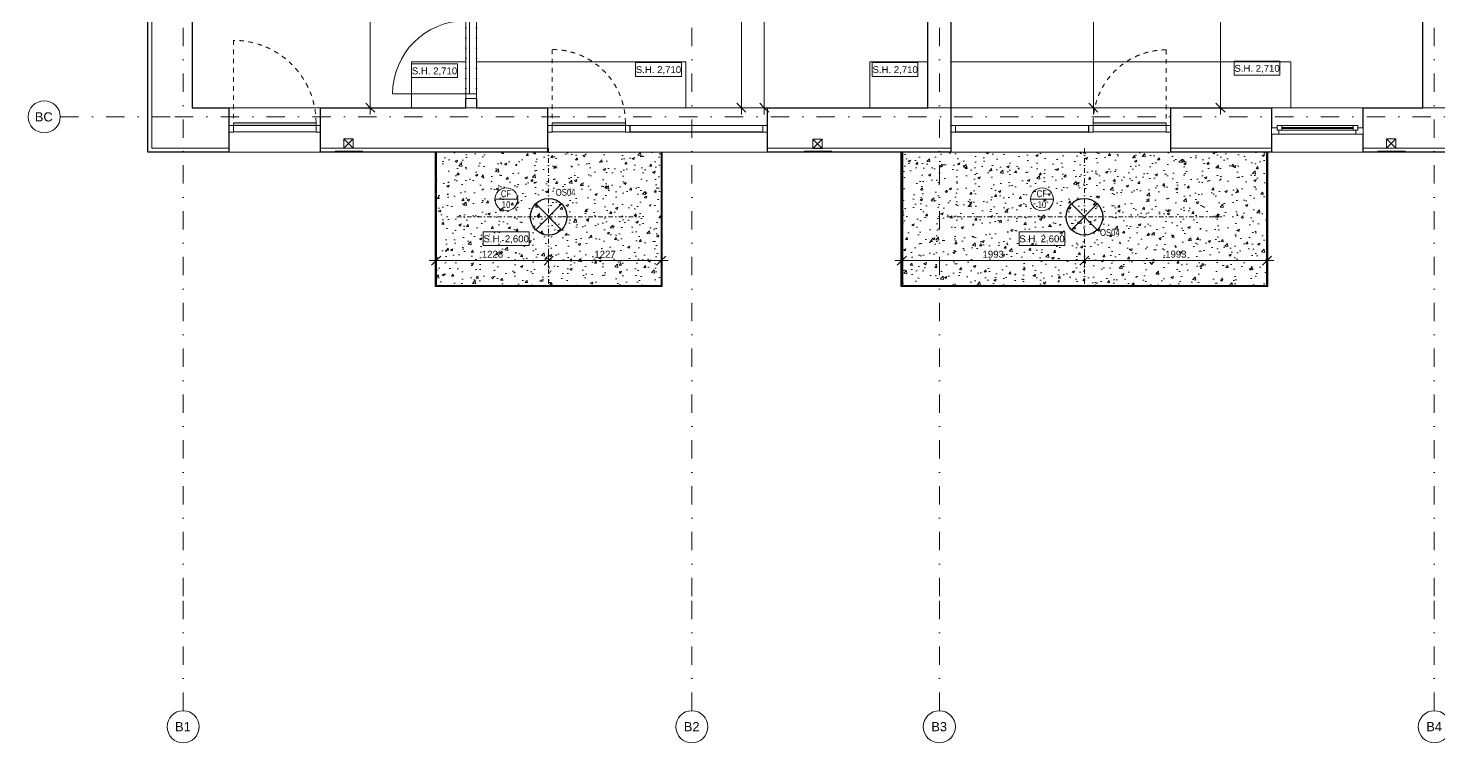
# Model space of a CAD drawing. Header units: millimetres. Extents: x -8169 to 42079, y -1655 to 57622.
# Drawn here: x -8169 to 7219, y 37123 to 44920 of the extents above; entities that cross this region are included whole.
import ezdxf

# ---------------------------------------------------------------- set-up
doc = ezdxf.new("R2010")
doc.units = ezdxf.units.MM
for name, pattern in [('ABMV_DashDot_2_2mm-S0_6mm', [110, 50, -30, 0, -30]), ('HA_Dash_2mm-S1mm', [100, 50, -50]), ('HA_DashDot_10mm-S3mm', [500, 200, -150, 0, -150]), ('HA_DashDot_2_2mm-S0_6mm', [110, 50, -30, 0, -30])]:
    doc.linetypes.add(name, pattern=pattern)
for name, color, linetype, lineweight in [('-UNDERLAY_A-GENM-____-OTLN', 9, 'Continuous', 9), ('-UNDERLAY_A-GLAZ-CWMG-OTLN', 9, 'Continuous', 5), ('A-____-____-DIMS', 9, 'Continuous', 5), ('A-____-____-DIMS-50', 9, 'Continuous', 5), ('A-CLNG-____-IDEN', 9, 'Continuous', 9), ('A-CLNG-____-OTLN', 9, 'Continuous', 9), ('A-CLNG-____-PATT', 9, 'Continuous', 9), ('A-DETL-____-OTLN', 9, 'Continuous', 25), ('A-DOOR-____-MCUT', 9, 'HA_DashDot_2_2mm-S0_6mm', 9), ('A-DOOR-____-OTLN', 9, 'Continuous', 9), ('A-DOOR-FRAM-OTLN', 9, 'Continuous', 9), ('A-FLOR-____-OTLN', 9, 'Continuous', 9), ('A-GLAZ-____-MCUT', 9, 'Continuous', 5), ('A-GLAZ-____-OTLN', 9, 'Continuous', 5), ('A-GLAZ-CURT-MCUT', 9, 'Continuous', 5), ('A-GLAZ-CURT-OTLN', 9, 'Continuous', 5), ('A-GLAZ-CWMG-MCUT', 9, 'Continuous', 5), ('A-GLAZ-CWMG-OTLN', 9, 'Continuous', 5), ('A-WALL-____-MCUT', 9, 'Continuous', 25), ('A-WALL-____-OTLN', 9, 'Continuous', 9), ('E-LITE-EQPM-IDEN', 9, 'Continuous', 9), ('E-LITE-EQPM-OTLN', 9, 'Continuous', 9), ('G-____-____-DIMS', 9, 'Continuous', 5), ('I-WALL-____-MCUT', 9, 'Continuous', 25), ('I-WALL-____-OTLN', 9, 'Continuous', 9), ('M-HVAC-DUCT-OTLN', 9, 'Continuous', 9), ('S-GRID-____-IDEN', 9, 'Continuous', 9), ('S-GRID-____-OTLN', 9, 'Continuous', 5)]:
    doc.layers.add(name, color=color, linetype=linetype, lineweight=lineweight)
doc.styles.add('Arial', font='arial.ttf', dxfattribs={"height": 100})
doc.styles.add('Arial_1', font='arial.ttf', dxfattribs={"height": 75})
doc.styles.add('Arial_2', font='arial.ttf', dxfattribs={"width": 0.8, "height": 75})
doc.dimstyles.new('Inner_Dimensions', dxfattribs={"dimscale": 304.8, "dimtxt": 76.519455, "dimasz": 0.328084, "dimexe": 0.246063, "dimexo": 0.0625, "dimgap": 0.032808, "dimtad": 1, "dimdec": 0, "dimzin": 0, "dimdsep": 46, "dimtxsty": 'Arial_1', "dimblk1": 'OBLIQUE', "dimblk2": 'OBLIQUE', "dimsah": 1, "dimcen": 0.09, "dimdle": 0.246063, "dimazin": 0, "dimtfac": 1, "dimtdec": 4, "dimtix": 1, "dimtmove": 0, "dimatfit": 3, "dimfxl": 0.246063, "dimfxlon": 1, "dimtvp": 1, "dimtolj": 1, "dimtzin": 0, "dimlwd": 9, "dimlwe": 9, "dimarcsym": 2})

# ---------------------------------------------------------------- blocks, each defined once
blk = doc.blocks.new('Obdélníková příčel - 50x70mm EXT-1516068-DPS_B - 1NP')
at = {"layer": '-UNDERLAY_A-GLAZ-CWMG-OTLN'}
for p, q in [((-5929, 43788), (-5929, 43858)), ((-5929, 43858), (-5029, 43858)), ((-5929, 43788), (-5029, 43788)), ((-5029, 43858), (-5029, 43788))]:
    blk.add_line(p, q, dxfattribs=at)
blk = doc.blocks.new('Obdélníková příčel - 50x70mm EXT-1514294-DPS_B - 1NP')
at = {"layer": '-UNDERLAY_A-GLAZ-CWMG-OTLN'}
for p, q in [((-1604, 43788), (-1604, 43858)), ((-1604, 43858), (-154, 43858)), ((-1604, 43788), (-154, 43788)), ((-154, 43858), (-154, 43788))]:
    blk.add_line(p, q, dxfattribs=at)
blk = doc.blocks.new('Obdélníková příčel - 50x70mm EXT-1944710-DPS_B - 1NP')
at = {"layer": '-UNDERLAY_A-GLAZ-CWMG-OTLN'}
for p, q in [((-2454, 43788), (-2454, 43858)), ((-2454, 43858), (-1654, 43858)), ((-2454, 43788), (-1654, 43788)), ((-1654, 43858), (-1654, 43788))]:
    blk.add_line(p, q, dxfattribs=at)
blk = doc.blocks.new('Obdélníková příčel - 50x70mm EXT-1518813-DPS_B - 1NP')
at = {"layer": '-UNDERLAY_A-GLAZ-CWMG-OTLN'}
for p, q in [((1946, 43788), (1946, 43858)), ((3400, 43858), (1946, 43858)), ((3400, 43788), (1946, 43788)), ((3400, 43858), (3400, 43788))]:
    blk.add_line(p, q, dxfattribs=at)
blk = doc.blocks.new('Obdélníková příčel - 50x70mm EXT-1944707-DPS_B - 1NP')
at = {"layer": '-UNDERLAY_A-GLAZ-CWMG-OTLN'}
for p, q in [((3450, 43788), (3450, 43858)), ((4246, 43858), (3450, 43858)), ((4246, 43788), (3450, 43788)), ((4246, 43858), (4246, 43788))]:
    blk.add_line(p, q, dxfattribs=at)
blk = doc.blocks.new('TB_revizni dvirka 300x300 - TB_revizni dvirka 300x300-1879353-DPS_B - 1NP')
at = {"layer": '-UNDERLAY_A-GENM-____-OTLN'}
for p, q in [((150, 10), (-150, 10)), ((-150, 10), (-150, 0)), ((-150, 0), (150, 0)), ((150, 0), (150, 10))]:
    blk.add_line(p, q, dxfattribs=at)
blk = doc.blocks.new('HA_WD_SinglePanel - 1000x2400-1670805-DPS_B - 1NP')
at = {"layer": 'A-GLAZ-____-MCUT'}
for p, q in [((-500, 0), (-500, 70)), ((-500, 70), (-420, 70)), ((-440, 0), (-500, 0)), ((-440, -25), (-440, 25)), ((-440, 25), (-390, 25)), ((-420, 70), (-420, 25)), ((-390, 25), (-390, -25)), ((390, 5), (-390, 5)), ((390, -25), (390, 25)), ((390, 25), (440, 25)), ((420, 25), (420, 70)), ((420, 70), (500, 70)), ((440, 25), (440, -25)), ((500, 0), (440, 0)), ((500, 70), (500, 0)), ((-390, -25), (-440, -25)), ((390, -5), (-390, -5)), ((440, -25), (390, -25))]:
    blk.add_line(p, q, dxfattribs=at)
at = {"layer": 'A-GLAZ-____-OTLN'}
for p, q in [((-440, 25), (-440, -25)), ((-440, 25), (440, 25)), ((-420, 70), (420, 70)), ((390, 25), (-390, 25)), ((440, 25), (440, -25)), ((440, -25), (-440, -25)), ((390, -25), (-390, -25))]:
    blk.add_line(p, q, dxfattribs=at)
blk = doc.blocks.new('HA_DR_Single_Swing_Solid - In_BJ_800x2100-2124338-DPS_B - 1NP')
at = {"layer": 'A-DOOR-____-MCUT'}
for p, q in [((-400, 57.5), (400, 57.5)), ((-400, -57.5), (400, -57.5))]:
    blk.add_line(p, q, dxfattribs=at)
at = {"layer": 'A-DOOR-____-OTLN'}
for p, q in [((-400, -17.5), (-400, -57.5)), ((-400, -17.5), (400, -17.5)), ((-400, -57.5), (400, -57.5)), ((400, -17.5), (400, -57.5))]:
    blk.add_line(p, q, dxfattribs=at)
at = {"layer": 'A-DOOR-____-OTLN', "lineweight": 5}
blk.add_line((400, -857.5), (400, -57.5), dxfattribs=at)
blk.add_arc((400, -57.5), 800, 180, 270, dxfattribs=at)
at = {"layer": 'A-DOOR-FRAM-OTLN'}
for p, q in [((-400, 57.5), (-450, 57.5)), ((-450, 57.5), (-450, -57.5)), ((400, 57.5), (-400, 57.5)), ((-400, 57.5), (-400, -57.5)), ((400, -57.5), (400, 57.5)), ((400, 57.5), (450, 57.5)), ((450, 57.5), (450, -57.5)), ((-450, -57.5), (-400, -57.5)), ((450, -57.5), (400, -57.5))]:
    blk.add_line(p, q, dxfattribs=at)
blk = doc.blocks.new('Obdélníková příčel - 50x70mm EXT-1516067-DPS_B - 1NP')
at = {"layer": 'A-GLAZ-CWMG-OTLN'}
blk.add_line((-5029, 43788), (-5929, 43788), dxfattribs=at)
blk = doc.blocks.new('Obdélníková příčel - 50x70mm EXT-1516296-DPS_B - 1NP')
at = {"layer": 'A-GLAZ-CWMG-MCUT'}
for p, q in [((0, 0), (-50, 0)), ((-50, 0), (-50, -70)), ((0, -70), (0, 0)), ((-50, -70), (0, -70))]:
    blk.add_line(p, q, dxfattribs=at)
blk = doc.blocks.new('ABMV_CW_Single_Swing_Generic - Ex_Glass_SKLOPNE-1553233-DPS_B - 1NP')
at = {"layer": 'A-DOOR-____-OTLN'}
blk.add_hatch(color=256, dxfattribs=at).paths.add_polyline_path([(-450, 0), (-450, -30), (450, -30), (450, 0), (45, 0)])
for p, q in [((-450, -15), (-450, 0)), ((-450, 0), (450, 0)), ((-450, -30), (-450, -15)), ((-450, -30), (450, -30)), ((450, -15), (450, 0)), ((450, -30), (450, -15))]:
    blk.add_line(p, q, dxfattribs=at)
at = {"layer": 'A-DOOR-____-OTLN', "linetype": 'HA_Dash_2mm-S1mm', "lineweight": 5}
for p in [(-450, -30), (450, -930)]:
    blk.add_line(p, (450, -30), dxfattribs=at)
blk.add_arc((450, -30), 900, 180, 270, dxfattribs=at)
blk = doc.blocks.new('Obdélníková příčel - 50x70mm EXT-1516295-DPS_B - 1NP')
at = {"layer": 'A-GLAZ-CWMG-MCUT'}
for p, q in [((25, 0), (-25, 0)), ((-25, 0), (-25, -70)), ((25, -70), (25, 0)), ((-25, -70), (25, -70))]:
    blk.add_line(p, q, dxfattribs=at)
blk = doc.blocks.new('Systémový panel - Sklo-1518049-DPS_B - 1NP')
at = {"layer": 'A-GLAZ-CURT-MCUT'}
for p, q in [((-725, 0), (-725, 70)), ((-725, 70), (725, 70)), ((725, 0), (-725, 0)), ((725, 70), (725, 0))]:
    blk.add_line(p, q, dxfattribs=at)
blk = doc.blocks.new('Obdélníková příčel - 50x70mm EXT-1944709-DPS_B - 1NP')
at = {"layer": 'A-GLAZ-CWMG-OTLN'}
blk.add_line((-1654, 43788), (-2454, 43788), dxfattribs=at)
blk = doc.blocks.new('Obdélníková příčel - 50x70mm EXT-1518050-DPS_B - 1NP')
at = {"layer": 'A-GLAZ-CWMG-MCUT'}
for p, q in [((-50, 0), (0, 0)), ((-50, -70), (-50, 0)), ((0, 0), (0, -70)), ((0, -70), (-50, -70))]:
    blk.add_line(p, q, dxfattribs=at)
blk = doc.blocks.new('ABMV_CW_Single_Swing_Generic - Ex_Glass_SKLOPNE-1944711-DPS_B - 1NP')
at = {"layer": 'A-DOOR-____-OTLN'}
blk.add_hatch(color=256, dxfattribs=at).paths.add_polyline_path([(-400, 0), (-400, -30), (400, -30), (400, 0), (376, 0)])
for p, q in [((-400, -15), (-400, 0)), ((-400, 0), (400, 0)), ((-400, -30), (-400, -15)), ((-400, -30), (400, -30)), ((400, -15), (400, 0)), ((400, -30), (400, -15))]:
    blk.add_line(p, q, dxfattribs=at)
at = {"layer": 'A-DOOR-____-OTLN', "linetype": 'HA_Dash_2mm-S1mm', "lineweight": 5}
for p in [(-400, -30), (400, -830)]:
    blk.add_line(p, (400, -30), dxfattribs=at)
blk.add_arc((400, -30), 800, 180, 270, dxfattribs=at)
blk = doc.blocks.new('Systémový panel - Sklo-1518815-DPS_B - 1NP')
at = {"layer": 'A-GLAZ-CURT-MCUT'}
for p, q in [((-727, -70), (-727, 0)), ((-727, 0), (727, 0)), ((727, 0), (727, -70)), ((727, -70), (-727, -70))]:
    blk.add_line(p, q, dxfattribs=at)
blk = doc.blocks.new('Obdélníková příčel - 50x70mm EXT-1944706-DPS_B - 1NP')
at = {"layer": 'A-GLAZ-CWMG-OTLN'}
blk.add_line((3450, 43788), (4246, 43788), dxfattribs=at)
blk = doc.blocks.new('Obdélníková příčel - 50x70mm EXT-1518045-DPS_B - 1NP')
at = {"layer": 'A-GLAZ-CWMG-MCUT'}
for p, q in [((0, 70), (-50, 70)), ((-50, 70), (-50, 0)), ((-50, 0), (0, 0)), ((0, 0), (0, 70))]:
    blk.add_line(p, q, dxfattribs=at)
blk = doc.blocks.new('Obdélníková příčel - 50x70mm EXT-1518046-DPS_B - 1NP')
at = {"layer": 'A-GLAZ-CWMG-MCUT'}
for p, q in [((-50, 70), (0, 70)), ((-50, 0), (-50, 70)), ((0, 0), (-50, 0)), ((0, 70), (0, 0))]:
    blk.add_line(p, q, dxfattribs=at)
blk = doc.blocks.new('ABMV_CW_Single_Swing_Generic - Ex_Glass_SKLOPNE-1944708-DPS_B - 1NP')
at = {"layer": 'A-DOOR-____-OTLN'}
blk.add_hatch(color=256, dxfattribs=at).paths.add_polyline_path([(-398, 0), (398, 0), (398, 30), (-398, 30), (-398, 15)])
at = {"layer": 'A-DOOR-____-OTLN', "linetype": 'HA_Dash_2mm-S1mm', "lineweight": 5}
for p in [(398, 826), (-398, 30)]:
    blk.add_line(p, (398, 30), dxfattribs=at)
at = {"layer": 'A-DOOR-____-OTLN'}
for p, q in [((398, 30), (-398, 30)), ((-398, 15), (-398, 30)), ((-398, 0), (-398, 15)), ((398, 0), (-398, 0)), ((398, 15), (398, 30)), ((398, 0), (398, 15))]:
    blk.add_line(p, q, dxfattribs=at)
at = {"layer": 'A-DOOR-____-OTLN', "linetype": 'HA_Dash_2mm-S1mm', "lineweight": 5}
blk.add_arc((398, 30), 796, 90, 180, dxfattribs=at)
blk = doc.blocks.new('Obdélníková příčel - 50x70mm EXT-1518048-DPS_B - 1NP')
at = {"layer": 'A-GLAZ-CWMG-MCUT'}
for p, q in [((25, 70), (-25, 70)), ((-25, 70), (-25, 0)), ((-25, 0), (25, 0)), ((25, 0), (25, 70))]:
    blk.add_line(p, q, dxfattribs=at)
blk = doc.blocks.new('HA_LF_GenericSymbol - OS04_venkovni-1994772-DPS_B - 1NP')
at = {"layer": 'E-LITE-EQPM-OTLN', "color": 11, "lineweight": 25}
for p, q in [((141, -141), (-141, 141)), ((-141, -141), (141, 141))]:
    blk.add_line(p, q, dxfattribs=at)
blk.add_circle((0, 0), 200, dxfattribs=at)
blk = doc.blocks.new('Grid - Radius 3_5mm-353793-DPS_B - 1NP')
at = {"layer": 'S-GRID-____-IDEN'}
blk.add_circle((0, 0), 3.5, dxfattribs=at)
blk = doc.blocks.new('DIMBLOCK4-DPS_B - 1NP')
at = {"layer": 'A-____-____-DIMS-50', "lineweight": 9}
for p, q in [((-4437, 46158), (-4487, 46208)), ((-4512, 46158), (-4362, 46158)), ((-4437, 46158), (-4512, 46158)), ((-4437, 46158), (-4437, 43978)), ((-4437, 46158), (-4387, 46108)), ((-4362, 44053), (-4512, 44053)), ((-4437, 44053), (-4487, 44103)), ((-4437, 44053), (-4387, 44003)), ((-4437, 44053), (-4362, 44053))]:
    blk.add_line(p, q, dxfattribs=at)
at = {"layer": 'A-____-____-DIMS-50', "color": 0, "lineweight": 9, "insert": (-4545, 44990), "char_height": 75, "width": 276.88, "attachment_point": 1, "rotation": 90, "line_spacing_factor": 0.941778, "style": 'Arial_1'}
blk.add_mtext('2105', dxfattribs=at)
blk = doc.blocks.new('_Oblique')
at = {"color": 0, "linetype": 'ByBlock', "lineweight": -2}
blk.add_line((-0.5, -0.5), (0.5, 0.5), dxfattribs=at)
blk = doc.blocks.new('DIMBLOCK12-DPS_B - 1NP')
at = {"layer": 'A-____-____-DIMS-50', "lineweight": 9}
for p, q in [((3526, 46173), (3376, 46173)), ((3451, 46173), (3401, 46223)), ((3451, 43978), (3451, 46173)), ((3451, 46173), (3501, 46123)), ((3451, 46173), (3526, 46173)), ((3376, 44053), (3526, 44053)), ((3451, 44053), (3376, 44053)), ((3451, 44053), (3401, 44103)), ((3451, 44053), (3501, 44003))]:
    blk.add_line(p, q, dxfattribs=at)
at = {"layer": 'A-____-____-DIMS-50', "color": 0, "lineweight": 9, "insert": (3343, 44997), "char_height": 75, "width": 276.88, "attachment_point": 1, "rotation": 90, "line_spacing_factor": 0.941778, "style": 'Arial_1'}
blk.add_mtext('2120', dxfattribs=at)
blk = doc.blocks.new('DIMBLOCK113-DPS_B - 1NP')
at = {"layer": 'A-____-____-DIMS-50', "lineweight": 9}
for p, q in [((-389, 46443), (-439, 46493)), ((-464, 46443), (-314, 46443)), ((-389, 46443), (-464, 46443)), ((-389, 46443), (-389, 43978)), ((-389, 46443), (-339, 46393)), ((-314, 44053), (-464, 44053)), ((-389, 44053), (-439, 44103)), ((-389, 44053), (-339, 44003)), ((-389, 44053), (-314, 44053))]:
    blk.add_line(p, q, dxfattribs=at)
at = {"layer": 'A-____-____-DIMS-50', "color": 0, "lineweight": 9, "insert": (-497, 45132), "char_height": 75, "width": 276.88, "attachment_point": 1, "rotation": 90, "line_spacing_factor": 0.941778, "style": 'Arial_1'}
blk.add_mtext('2390', dxfattribs=at)
blk = doc.blocks.new('DIMBLOCK152-DPS_B - 1NP')
at = {"layer": 'A-____-____-DIMS-50', "lineweight": 9}
for p, q in [((3353, 42384), (3303, 42334)), ((3353, 42309), (3353, 42459)), ((3353, 42384), (3403, 42434)), ((5421, 42384), (3353, 42384)), ((3353, 42384), (3353, 42309)), ((5346, 42384), (5296, 42334)), ((5346, 42309), (5346, 42459)), ((5346, 42384), (5396, 42434)), ((5346, 42384), (5346, 42309))]:
    blk.add_line(p, q, dxfattribs=at)
at = {"layer": 'A-____-____-DIMS-50', "color": 0, "lineweight": 9, "insert": (4234, 42492), "char_height": 75, "width": 276.88, "attachment_point": 1, "line_spacing_factor": 0.941778, "style": 'Arial_1'}
blk.add_mtext('1993', dxfattribs=at)
blk = doc.blocks.new('DIMBLOCK153-DPS_B - 1NP')
at = {"layer": 'A-____-____-DIMS-50', "lineweight": 9}
for p, q in [((3353, 42384), (1286, 42384)), ((1361, 42384), (1311, 42334)), ((1361, 42309), (1361, 42459)), ((1361, 42384), (1411, 42434)), ((1361, 42384), (1361, 42309)), ((3353, 42384), (3303, 42334)), ((3353, 42309), (3353, 42459)), ((3353, 42384), (3403, 42434)), ((3353, 42384), (3353, 42309))]:
    blk.add_line(p, q, dxfattribs=at)
at = {"layer": 'A-____-____-DIMS-50', "color": 0, "lineweight": 9, "insert": (2242, 42492), "char_height": 75, "width": 276.88, "attachment_point": 1, "line_spacing_factor": 0.941778, "style": 'Arial_1'}
blk.add_mtext('1993', dxfattribs=at)
blk = doc.blocks.new('DIMBLOCK154-DPS_B - 1NP')
at = {"layer": 'A-____-____-DIMS-50', "lineweight": 9}
for p, q in [((-3794, 42384), (-2492, 42384)), ((-3719, 42384), (-3769, 42334)), ((-3719, 42459), (-3719, 42309)), ((-3719, 42384), (-3719, 42459)), ((-3719, 42384), (-3669, 42434)), ((-2492, 42384), (-2542, 42334)), ((-2492, 42459), (-2492, 42309)), ((-2492, 42384), (-2492, 42459)), ((-2492, 42384), (-2442, 42434))]:
    blk.add_line(p, q, dxfattribs=at)
at = {"layer": 'A-____-____-DIMS-50', "color": 0, "lineweight": 9, "insert": (-3221, 42492), "char_height": 75, "width": 276.88, "attachment_point": 1, "line_spacing_factor": 0.941778, "style": 'Arial_1'}
blk.add_mtext('1228', dxfattribs=at)
blk = doc.blocks.new('DIMBLOCK155-DPS_B - 1NP')
at = {"layer": 'A-____-____-DIMS-50', "lineweight": 9}
for p, q in [((-2492, 42384), (-2542, 42334)), ((-2492, 42459), (-2492, 42309)), ((-2492, 42384), (-2492, 42459)), ((-2492, 42384), (-2442, 42434)), ((-2492, 42384), (-1189, 42384)), ((-1264, 42384), (-1314, 42334)), ((-1264, 42459), (-1264, 42309)), ((-1264, 42384), (-1264, 42459)), ((-1264, 42384), (-1214, 42434))]:
    blk.add_line(p, q, dxfattribs=at)
at = {"layer": 'A-____-____-DIMS-50', "color": 0, "lineweight": 9, "insert": (-1993, 42492), "char_height": 75, "width": 276.88, "attachment_point": 1, "line_spacing_factor": 0.941778, "style": 'Arial_1'}
blk.add_mtext('1227', dxfattribs=at)
blk = doc.blocks.new('Spot Elevations - Generic-448778-DPS_B - 1NP')
at = {"layer": 'G-____-____-DIMS', "lineweight": 9}
for p, q in [((-5, 0), (-5, 3)), ((-5, 3), (5, 3)), ((5, 0), (-5, 0)), ((5, 3), (5, 0))]:
    blk.add_line(p, q, dxfattribs=at)
blk = doc.blocks.new('HA_Tag_Ceiling - Group _ Type Mark-1728985-DPS_B - 1NP')
at = {"layer": 'A-CLNG-____-IDEN'}
blk.add_line((-2.5, 0), (2.5, 0), dxfattribs=at)
blk.add_circle((0, 0), 2.5, dxfattribs=at)
blk = doc.blocks.new('DIMBLOCK169-DPS_B - 1NP')
at = {"layer": 'A-____-____-DIMS-50', "lineweight": 9}
for p, q in [((-139, 46443), (-189, 46493)), ((-214, 46443), (-64, 46443)), ((-139, 46443), (-214, 46443)), ((-139, 43978), (-139, 46443)), ((-139, 46443), (-89, 46393)), ((-214, 44053), (-64, 44053)), ((-139, 44053), (-214, 44053)), ((-139, 44053), (-189, 44103)), ((-139, 44053), (-89, 44003))]:
    blk.add_line(p, q, dxfattribs=at)
at = {"layer": 'A-____-____-DIMS-50', "color": 0, "lineweight": 9, "insert": (-247, 45132), "char_height": 75, "width": 276.88, "attachment_point": 1, "rotation": 90, "line_spacing_factor": 0.941778, "style": 'Arial_1'}
blk.add_mtext('2390', dxfattribs=at)
blk = doc.blocks.new('DIMBLOCK173-DPS_B - 1NP')
at = {"layer": 'A-____-____-DIMS-50', "lineweight": 9}
for p, q in [((4763, 46173), (4913, 46173)), ((4838, 46173), (4763, 46173)), ((4838, 46173), (4788, 46223)), ((4838, 43978), (4838, 46173)), ((4838, 46173), (4888, 46123)), ((4763, 44053), (4913, 44053)), ((4838, 44053), (4763, 44053)), ((4838, 44053), (4788, 44103)), ((4838, 44053), (4888, 44003))]:
    blk.add_line(p, q, dxfattribs=at)
at = {"layer": 'A-____-____-DIMS-50', "color": 0, "lineweight": 9, "insert": (4731, 44997), "char_height": 75, "width": 276.88, "attachment_point": 1, "rotation": 90, "line_spacing_factor": 0.941778, "style": 'Arial_1'}
blk.add_mtext('2120', dxfattribs=at)

msp = doc.modelspace()

# ---------------------------------------------------------------- hatches: boundary and pattern name
at = {"layer": 'A-CLNG-____-PATT', "lineweight": 5}
h = msp.add_hatch(dxfattribs=at)
h.set_pattern_fill('FP_2', color=256, style=0, pattern_type=2)
h.set_pattern_definition([(50, (0, 0), (268.9728, -23.5317), [28.125, -309.375]), (355, (0, 0), (-52.0318, 282.0722), [22.5, -247.5]), (100.451, (22.41, -1.96), (216.9426, 258.5382), [23.903, -262.928]), (46.184, (0, 75), (400.2152, -62.0716), [42.188, -464.063]), (96.636, (33.35, 69.83), (350.496, 365.297), [35.854, -394.392]), (351.184, (0, 75), (350.4995, 365.2935), [33.75, -371.25]), (21, (37.5, 56.25), (223.8405, -150.9819), [28.125, -309.375]), (326, (37.5, 56.25), (91.2433, 271.9314), [22.5, -247.5]), (71.451, (56.15, 43.67), (315.084, 120.9468), [23.903, -262.928]), (37.5, (0, 0), (4.55924, 124.83529), [1.676, -242.824, 1.676, -249.574, -248.438]), (37.5, (0, 0), (4.55924, 124.83529), [-495.75, 1.676, -246.761]), (7.5, (0, 0), (98.6505, 147.90482), [1.676, -141.574, 1.676, -237.199, -94.688]), (7.5, (0, 0), (98.6505, 147.90482), [-382.125, 1.676, -93.011]), (327.5, (-83.62, 0), (200.183, -8.4578), [1.676, -92.074, 1.676, -290.824, -388.125]), (327.5, (-83.62, 0), (200.183, -8.4578), [-386.25, 1.676, -386.449]), (317.5, (-121.12, 0), (218.6952, 37.539), [1.676, -120.199, 1.676, -192.574, -275.625]), (317.5, (-121.12, 0), (218.6952, 37.539), [-316.125, 1.676, -273.949])])
h.paths.add_polyline_path([(-2430.7, 42112.7), (-1264.3, 42112.7), (-1264.3, 43567.7), (-3714.3, 43567.7), (-3714.3, 42112.7)])
h = msp.add_hatch(dxfattribs=at)
h.set_pattern_fill('FP_3', color=256, style=0, pattern_type=2)
h.set_pattern_definition([(50, (0, 0), (268.9728, -23.5317), [28.125, -309.375]), (355, (0, 0), (-52.0318, 282.0722), [22.5, -247.5]), (100.451, (22.41, -1.96), (216.9426, 258.5382), [23.903, -262.928]), (46.184, (0, 75), (400.2152, -62.0716), [42.188, -464.063]), (96.636, (33.35, 69.83), (350.496, 365.297), [35.854, -394.392]), (351.184, (0, 75), (350.4995, 365.2935), [33.75, -371.25]), (21, (37.5, 56.25), (223.8405, -150.9819), [28.125, -309.375]), (326, (37.5, 56.25), (91.2433, 271.9314), [22.5, -247.5]), (71.451, (56.15, 43.67), (315.084, 120.9468), [23.903, -262.928]), (37.5, (0, 0), (4.56065, 124.8351), [1.676, -242.824, 1.676, -249.574, -248.438]), (37.5, (0, 0), (4.56065, 124.8351), [-495.75, 1.676, -246.761]), (7.5, (0, 0), (98.6505, 147.90482), [1.676, -141.574, 1.676, -237.199, -94.688]), (7.5, (0, 0), (98.6505, 147.90482), [-382.125, 1.676, -93.011]), (327.5, (-83.62, 0), (200.183, -8.4578), [1.676, -92.074, 1.676, -290.824, -388.125]), (327.5, (-83.62, 0), (200.183, -8.4578), [-386.25, 1.676, -386.449]), (317.5, (-121.12, 0), (218.69444, 37.5397), [1.676, -120.199, 1.676, -192.574, -275.625]), (317.5, (-121.12, 0), (218.69444, 37.5397), [-316.125, 1.676, -273.949])])
h.paths.add_polyline_path([(5340.7, 42112.7), (5340.7, 43567.7), (1370.7, 43567.7), (1370.7, 42112.7), (3756.8, 42112.7)])

# ---------------------------------------------------------------- linework, layer by layer
at = {"layer": 'A-CLNG-____-OTLN'}
for p, q in [((-3714.3, 42112.7), (-3714.3, 43567.7)), ((-1264.3, 43567.7), (-1264.3, 42112.7)), ((1370.7, 42112.7), (1370.7, 43567.7)), ((5340.7, 43567.7), (5340.7, 42112.7))]:
    msp.add_line(p, q, dxfattribs=at)
at = {"layer": 'A-DETL-____-OTLN', "linetype": 'ABMV_DashDot_2_2mm-S0_6mm', "lineweight": 5}
for p, q in [((-2491.8, 43612.4), (-2491.8, 42112.4)), ((3353.2, 43612.7), (3353.2, 42112.7)), ((-3491.8, 42862.7), (-1491.8, 42862.7)), ((1853.2, 42863), (4853.2, 42863))]:
    msp.add_line(p, q, dxfattribs=at)
at = {"layer": 'A-FLOR-____-OTLN'}
for p, q in [((-3989.3, 44052.7), (-3989.3, 44552.7)), ((-3989.3, 44552.7), (-3394.3, 44552.7)), ((-3279.3, 44552.7), (-994.3, 44552.7)), ((-994.3, 44552.7), (-994.3, 44052.7)), ((1010.7, 44052.7), (1010.7, 44552.7)), ((1010.7, 44552.7), (1645.7, 44552.7)), ((1895.7, 44552.7), (5606, 44552.7)), ((5606, 44552.7), (5606, 44052.7))]:
    msp.add_line(p, q, dxfattribs=at)
at = {"layer": 'A-WALL-____-MCUT'}
for p, q in [((-6864.3, 43567.7), (-6864.3, 46677.7)), ((-6379.3, 46677.7), (-6379.3, 44052.7)), ((-6379.3, 44052.7), (-5979.3, 44052.7)), ((-5979.3, 44052.7), (-5979.3, 43567.7)), ((-4979.3, 44052.7), (-3394.3, 44052.7)), ((-4979.3, 43567.7), (-4979.3, 44052.7)), ((-3279.3, 44052.7), (-2504.3, 44052.7)), ((-2504.3, 44052.7), (-2504.3, 43567.7)), ((-104.3, 44052.7), (1645.7, 44052.7)), ((-104.3, 43567.7), (-104.3, 44052.7)), ((1895.7, 44052.7), (1895.7, 43567.7)), ((4295.7, 44052.7), (5395.7, 44052.7)), ((4295.7, 43567.7), (4295.7, 44052.7)), ((5395.7, 44052.7), (5395.7, 43832.7)), ((6395.7, 44052.7), (7045.7, 44052.7)), ((6395.7, 43832.7), (6395.7, 44052.7)), ((5395.7, 43762.7), (5395.7, 43567.7)), ((6395.7, 43567.7), (6395.7, 43762.7)), ((-5979.3, 43567.7), (-6864.3, 43567.7)), ((-2504.3, 43567.7), (-4979.3, 43567.7)), ((1895.7, 43567.7), (-104.3, 43567.7)), ((5395.7, 43567.7), (4295.7, 43567.7)), ((7945.7, 43567.7), (6395.7, 43567.7))]:
    msp.add_line(p, q, dxfattribs=at)
at = {"layer": 'A-WALL-____-MCUT', "lineweight": 9}
for p, q in [((-6819.3, 43612.7), (-6819.3, 46677.7)), ((-3279.3, 44052.7), (-3394.3, 44052.7)), ((1895.7, 44052.7), (1645.7, 44052.7)), ((7295.7, 44052.7), (7045.7, 44052.7)), ((-5979.3, 43612.7), (-6819.3, 43612.7)), ((-2504.3, 43612.7), (-4979.3, 43612.7)), ((1895.7, 43612.7), (-104.3, 43612.7)), ((5395.7, 43612.7), (4295.7, 43612.7)), ((7945.7, 43612.7), (6395.7, 43612.7))]:
    msp.add_line(p, q, dxfattribs=at)
at = {"layer": 'A-WALL-____-OTLN'}
for p, q in [((-4979.3, 44052.7), (-5979.3, 44052.7)), ((-104.3, 44052.7), (-2504.3, 44052.7)), ((4295.7, 44052.7), (1895.7, 44052.7)), ((6395.7, 44052.7), (5395.7, 44052.7)), ((-5979.3, 43567.7), (-4979.3, 43567.7)), ((-2504.3, 43567.7), (-104.3, 43567.7)), ((1895.7, 43567.7), (4295.7, 43567.7)), ((5395.7, 43567.7), (6395.7, 43567.7))]:
    msp.add_line(p, q, dxfattribs=at)
at = {"layer": 'I-WALL-____-MCUT'}
for p, q in [((1895.7, 49977.7), (1895.7, 44052.7)), ((1645.7, 44052.7), (1645.7, 48827.7)), ((7045.7, 44052.7), (7045.7, 45702.7)), ((-3394.3, 44052.7), (-3394.3, 44152.7)), ((-3279.3, 44152.7), (-3279.3, 44052.7))]:
    msp.add_line(p, q, dxfattribs=at)
at = {"layer": 'I-WALL-____-OTLN'}
for p, q in [((-3729.3, 43567.7), (-3729.3, 42102.7)), ((-3719.3, 42112.7), (-3719.3, 43567.7)), ((-1254.3, 42102.7), (-1254.3, 43567.7)), ((1350.7, 43567.7), (1350.7, 42102.7)), ((1360.7, 42112.7), (1360.7, 43567.7)), ((5346, 43567.7), (5346, 42112.7)), ((5356, 42102.7), (5356, 43567.7)), ((-3729.3, 42102.7), (-1254.3, 42102.7)), ((-1264.3, 42112.7), (-3719.3, 42112.7)), ((1350.7, 42102.7), (5356, 42102.7)), ((5346, 42112.7), (1360.7, 42112.7))]:
    msp.add_line(p, q, dxfattribs=at)
at = {"layer": 'M-HVAC-DUCT-OTLN', "lineweight": 5}
for p, q in [((-4624.3, 43611.8), (-4724.3, 43711.8)), ((-4624.3, 43711.8), (-4724.3, 43611.8)), ((-4724.3, 43711.8), (-4624.3, 43711.8)), ((-4724.3, 43611.8), (-4724.3, 43711.8)), ((-4624.3, 43711.8), (-4624.3, 43611.8)), ((490.7, 43608.8), (390.7, 43708.8)), ((490.7, 43708.8), (390.7, 43608.8)), ((390.7, 43708.8), (490.7, 43708.8)), ((390.7, 43608.8), (390.7, 43708.8)), ((490.7, 43708.8), (490.7, 43608.8)), ((6750.7, 43611.8), (6650.7, 43711.8)), ((6750.7, 43711.8), (6650.7, 43611.8)), ((6650.7, 43711.8), (6750.7, 43711.8)), ((6650.7, 43611.8), (6650.7, 43711.8)), ((6750.7, 43711.8), (6750.7, 43611.8)), ((-4624.3, 43611.8), (-4724.3, 43611.8)), ((490.7, 43608.8), (390.7, 43608.8)), ((6750.7, 43611.8), (6650.7, 43611.8))]:
    msp.add_line(p, q, dxfattribs=at)
at = {"layer": 'S-GRID-____-OTLN', "linetype": 'HA_DashDot_10mm-S3mm', "lineweight": 9}
for p, q in [((-6479.3, 38723.5), (-6479.3, 56022.4)), ((-929.3, 38723.5), (-929.3, 56022.4)), ((1770.7, 38723.5), (1770.7, 56022.4)), ((7170.7, 38723.5), (7170.7, 56022.4)), ((-7819.3, 43952.7), (-6569.3, 43952.7)), ((-6569.3, 43952.7), (20509.1, 43952.7)), ((-6479.3, 37473.5), (-6479.3, 38723.5)), ((-929.3, 37473.5), (-929.3, 38723.5)), ((1770.7, 37473.5), (1770.7, 38723.5)), ((7170.7, 37473.5), (7170.7, 38723.5))]:
    msp.add_line(p, q, dxfattribs=at)

# ---------------------------------------------------------------- block references
at = {"layer": '-UNDERLAY_A-GENM-____-OTLN'}
for p in [(-4670.9, 43567.7), (449.1, 43567.7), (6704.1, 43567.7)]:
    msp.add_blockref('TB_revizni dvirka 300x300 - TB_revizni dvirka 300x300-1879353-DPS_B - 1NP', p, dxfattribs=at)
at = {"layer": '-UNDERLAY_A-GLAZ-CWMG-OTLN'}
for name in ['Obdélníková příčel - 50x70mm EXT-1516068-DPS_B - 1NP', 'Obdélníková příčel - 50x70mm EXT-1944710-DPS_B - 1NP', 'Obdélníková příčel - 50x70mm EXT-1514294-DPS_B - 1NP', 'Obdélníková příčel - 50x70mm EXT-1518813-DPS_B - 1NP', 'Obdélníková příčel - 50x70mm EXT-1944707-DPS_B - 1NP']:
    msp.add_blockref(name, (0, 0), dxfattribs=at)
at = {"layer": 'A-CLNG-____-IDEN', "xscale": 49.99999999999998, "yscale": 49.99999999999998, "zscale": 49.99999999999998}
for p in [(-2954, 43053.9), (2891, 43053.9)]:
    msp.add_blockref('HA_Tag_Ceiling - Group _ Type Mark-1728985-DPS_B - 1NP', p, dxfattribs=at)
at = {"layer": 'A-DOOR-____-OTLN'}
for name, p, rotation in [('HA_DR_Single_Swing_Solid - In_BJ_800x2100-2124338-DPS_B - 1NP', (-3336.8, 44602.7), 269.9999999999998), ('ABMV_CW_Single_Swing_Generic - Ex_Glass_SKLOPNE-1553233-DPS_B - 1NP', (-5479.3, 43857.7), 180), ('ABMV_CW_Single_Swing_Generic - Ex_Glass_SKLOPNE-1944711-DPS_B - 1NP', (-2054.3, 43857.7), 180)]:
    msp.add_blockref(name, p, dxfattribs=dict(at, rotation=rotation))
msp.add_blockref('ABMV_CW_Single_Swing_Generic - Ex_Glass_SKLOPNE-1944708-DPS_B - 1NP', (3847.6, 43857.7), dxfattribs=at)
at = {"layer": 'A-GLAZ-____-OTLN', "rotation": 180}
msp.add_blockref('HA_WD_SinglePanel - 1000x2400-1670805-DPS_B - 1NP', (5895.7, 43832.7), dxfattribs=at)
at = {"layer": 'A-GLAZ-CURT-OTLN', "rotation": 180}
msp.add_blockref('Systémový panel - Sklo-1518049-DPS_B - 1NP', (-879.3, 43857.7), dxfattribs=at)
at = {"layer": 'A-GLAZ-CURT-OTLN'}
msp.add_blockref('Systémový panel - Sklo-1518815-DPS_B - 1NP', (2672.6, 43857.7), dxfattribs=at)
at = {"layer": 'A-GLAZ-CWMG-OTLN', "extrusion": (0, 0, -1)}
for name, p in [('Obdélníková příčel - 50x70mm EXT-1516296-DPS_B - 1NP', (5979.3, 43857.7)), ('Obdélníková příčel - 50x70mm EXT-1516295-DPS_B - 1NP', (5004.3, 43857.7)), ('Obdélníková příčel - 50x70mm EXT-1516296-DPS_B - 1NP', (2504.3, 43857.7)), ('Obdélníková příčel - 50x70mm EXT-1516295-DPS_B - 1NP', (1629.3, 43857.7))]:
    msp.add_blockref(name, p, dxfattribs=at)
at = {"layer": 'A-GLAZ-CWMG-OTLN'}
for name, p in [('Obdélníková příčel - 50x70mm EXT-1516067-DPS_B - 1NP', (0, 0)), ('Obdélníková příčel - 50x70mm EXT-1944709-DPS_B - 1NP', (0, 0)), ('Obdélníková příčel - 50x70mm EXT-1518050-DPS_B - 1NP', (-104.3, 43857.7)), ('Obdélníková příčel - 50x70mm EXT-1944706-DPS_B - 1NP', (0, 0))]:
    msp.add_blockref(name, p, dxfattribs=at)
at = {"layer": 'A-GLAZ-CWMG-OTLN', "rotation": 180}
msp.add_blockref('Obdélníková příčel - 50x70mm EXT-1518046-DPS_B - 1NP', (1895.7, 43857.7), dxfattribs=at)
at = {"layer": 'A-GLAZ-CWMG-OTLN', "extrusion": (0, 0, -1), "rotation": 180}
for name, p in [('Obdélníková příčel - 50x70mm EXT-1518048-DPS_B - 1NP', (-3424.5, 43857.7)), ('Obdélníková příčel - 50x70mm EXT-1518045-DPS_B - 1NP', (-4295.7, 43857.7))]:
    msp.add_blockref(name, p, dxfattribs=at)
at = {"layer": 'E-LITE-EQPM-OTLN', "color": 11, "lineweight": 25, "rotation": 180}
for p in [(-2491.8, 42862.7), (3353.2, 42863)]:
    msp.add_blockref('HA_LF_GenericSymbol - OS04_venkovni-1994772-DPS_B - 1NP', p, dxfattribs=at)
at = {"layer": 'G-____-____-DIMS', "lineweight": 9, "xscale": 49.99999999999998, "yscale": 49.99999999999998, "zscale": 49.99999999999998}
for p in [(-3737.6, 44381.2), (-1293.9, 44395), (1287.8, 44395), (5236.3, 44408.8), (-2955.2, 42549), (2889.8, 42549)]:
    msp.add_blockref('Spot Elevations - Generic-448778-DPS_B - 1NP', p, dxfattribs=at)
at = {"layer": 'S-GRID-____-IDEN', "xscale": 49.99999999999998, "yscale": 49.99999999999998, "zscale": 49.99999999999998, "rotation": 269.9999999999996}
msp.add_blockref('Grid - Radius 3_5mm-353793-DPS_B - 1NP', (-7994.3, 43952.7), dxfattribs=at)
at = {"layer": 'S-GRID-____-IDEN', "xscale": 49.99999999999998, "yscale": 49.99999999999998, "zscale": 49.99999999999998}
for p in [(-6479.3, 37298.5), (-929.3, 37298.5), (1770.7, 37298.5), (7170.7, 37298.5)]:
    msp.add_blockref('Grid - Radius 3_5mm-353793-DPS_B - 1NP', p, dxfattribs=at)

# ---------------------------------------------------------------- texts
at = {"layer": 'A-CLNG-____-IDEN', "lineweight": 5, "char_height": 75, "attachment_point": 1, "style": 'Arial_2'}
for s, insert, width in [('CF', (-3012.4, 43152), 137.89), ('CF', (2832.6, 43152), 137.89), ('10', (-3001.8, 43032.9), 115.443), ('10', (2843.2, 43032.9), 115.443)]:
    msp.add_mtext(s, dxfattribs=dict(at, insert=insert, width=width))
at = {"layer": 'E-LITE-EQPM-IDEN', "lineweight": 5, "char_height": 75, "width": 262.953, "attachment_point": 1, "style": 'Arial_2'}
for insert in [(-2413.5, 43167.1), (3523.8, 42728.7)]:
    msp.add_mtext('OS04', dxfattribs=dict(at, insert=insert))
at = {"layer": 'G-____-____-DIMS', "lineweight": 9, "char_height": 75, "width": 592.246, "attachment_point": 1, "line_spacing_factor": 0.941778, "style": 'Arial_1'}
for s, insert in [('S.H. 2,710', (-3984.3, 44492.1)), ('S.H. 2,710', (-1540.7, 44505.9)), ('S.H. 2,710', (1041, 44505.9)), ('S.H. 2,710', (4989.5, 44519.7)), ('S.H. 2,600', (-3202, 42659.9)), ('S.H. 2,600', (2643, 42659.9))]:
    msp.add_mtext(s, dxfattribs=dict(at, insert=insert))
at = {"layer": 'S-GRID-____-IDEN', "lineweight": 5, "char_height": 100, "attachment_point": 1, "style": 'Arial'}
for s, insert, width in [('BC', (-8096.6, 44002.8), 240.506), ('B1', (-6566.7, 37349.2), 212.447), ('B2', (-1016.7, 37349.2), 212.447), ('B3', (1683.3, 37349.2), 212.447), ('B4', (7083.3, 37349.2), 212.447)]:
    msp.add_mtext(s, dxfattribs=dict(at, insert=insert, width=width))

# ---------------------------------------------------------------- dimensions: what is measured, and where the dimension line sits
at = {"layer": 'A-____-____-DIMS', "lineweight": 9}
for base, p1, p2, override, picture, middle in [((-389.3, 44052.7), (-464.3, 46442.7), (-314.3, 44052.7), {"dimpost": '<>', "dimfxl": 2394.702487}, 'DIMBLOCK113-DPS_B - 1NP', (-437.6, 45247.7)), ((-139.3, 46442.7), (-214.3, 44052.7), (-214.3, 46442.7), {"dimpost": '<>', "dimfxl": 2390}, 'DIMBLOCK169-DPS_B - 1NP', (-187.6, 45247.7)), ((-4437.4, 44052.7), (-4512.4, 46157.7), (-4362.4, 44052.7), {"dimpost": '<>', "dimfxl": 2110.337651}, 'DIMBLOCK4-DPS_B - 1NP', (-4485.7, 45105.2)), ((3450.8, 46172.7), (3375.8, 44052.7), (3525.8, 46172.7), {"dimpost": '<>', "dimfxl": 2125.299979}, 'DIMBLOCK12-DPS_B - 1NP', (3402.5, 45112.7)), ((4838.4, 46172.7), (4763.4, 44052.7), (4763.4, 46172.7), {"dimpost": '<>', "dimfxl": 2120}, 'DIMBLOCK173-DPS_B - 1NP', (4790.1, 45112.7))]:
    dim = msp.add_linear_dim(base=base, p1=p1, p2=p2, angle=90, dimstyle='Inner_Dimensions', override=override, dxfattribs=at)
    dim.commit()
    dim.dimension.update_dxf_attribs({"geometry": picture, "text_midpoint": middle})
for base, p1, p2, override, picture, middle in [((-2491.7957, 42384.2078), (-3719.3101, 42459.2078), (-2491.7957, 42459.2078), {"dimpost": '<>', "dimfxl": 1227.514417}, 'DIMBLOCK154-DPS_B - 1NP', (-3105.5529, 42432.5007)), ((-1264.3101, 42384.2078), (-2491.7957, 42459.2078), (-1264.3101, 42459.2078), {"dimpost": '<>', "dimfxl": 1227.485583}, 'DIMBLOCK155-DPS_B - 1NP', (-1878.0529, 42431.8612)), ((1360.689912, 42384.2077643), (3353.189912, 42309.2077643), (1360.689912, 42309.2077643), {"dimpost": '<>', "dimfxl": 1992.5}, 'DIMBLOCK153-DPS_B - 1NP', (2356.939912, 42432.5263184)), ((3353.2, 42384.2), (5346, 42309.2), (3353.2, 42309.2), {"dimpost": '<>', "dimfxl": 1992.786908}, 'DIMBLOCK152-DPS_B - 1NP', (4349.6, 42432.5))]:
    dim = msp.add_linear_dim(base=base, p1=p1, p2=p2, dimstyle='Inner_Dimensions', override=override, dxfattribs=at)
    dim.commit()
    dim.dimension.update_dxf_attribs({"geometry": picture, "text_midpoint": middle})

doc.saveas('drawing.dxf')
